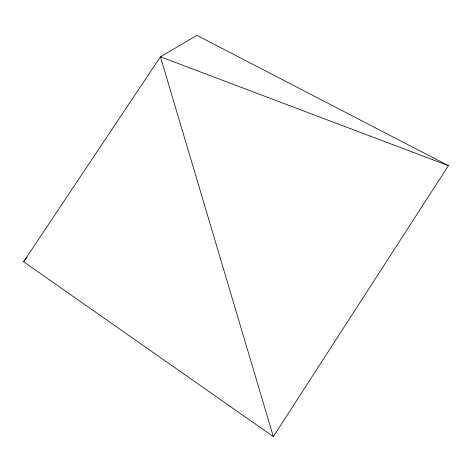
<?xml version="1.0" encoding="UTF-8"?>
<svg xmlns="http://www.w3.org/2000/svg" width="472" height="472" viewBox="0 0 472 472"><rect width="100%" height="100%" fill="white"/><g stroke="black" fill="none" stroke-linecap="round" stroke-linejoin="round"><path stroke-width="0.71" d="M273.341 436.624L448.4 165.66L196.942 35.376L160.439 56.829L23.6 261.753L273.341 436.624L160.439 56.829L448.4 165.66M23.6 261.753L27.181 257.075"/></g></svg>
